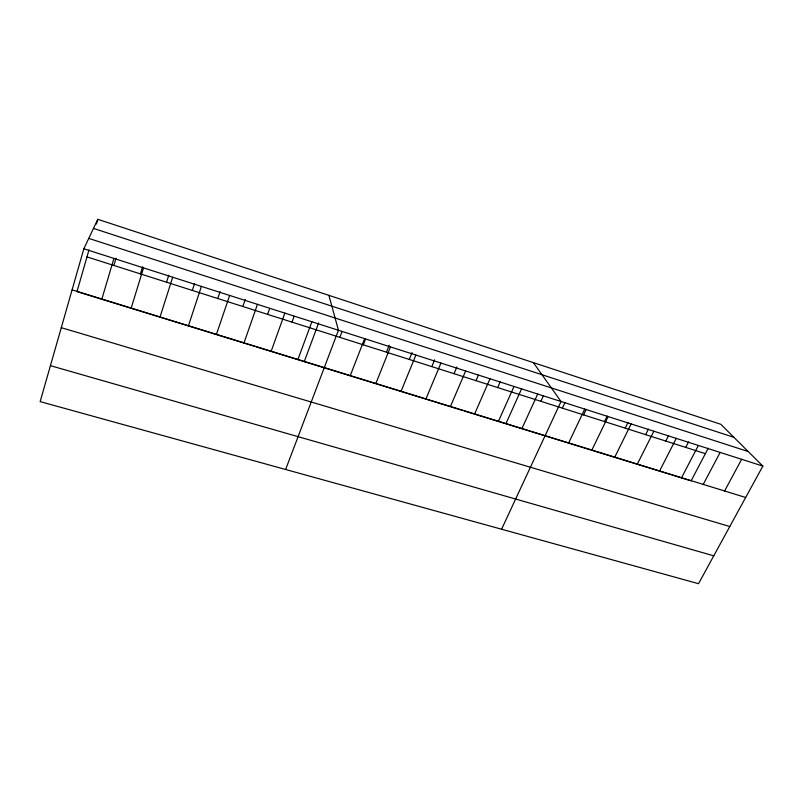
<?xml version="1.0" encoding="UTF-8"?>
<svg xmlns="http://www.w3.org/2000/svg" width="803" height="803" viewBox="0 0 803 803"><rect width="100%" height="100%" fill="white"/><g stroke="black" fill="none" stroke-linecap="round" stroke-linejoin="round"><path stroke-width="1.2" d="M83.843 248.789L40.15 401.61L698.52 583.691L762.85 466.091L720.793 424.285L97.785 219.309L83.843 248.789L762.85 466.091M89.003 249.853L76.998 291.589L254.963 346.444M96.44 224.007L97.785 219.309M101.871 299.037L113.926 258.415M113.875 265.462L116.023 258.255M140.405 273.893L142.593 266.767M131.19 308.071L143.536 267.891M166.552 282.214L168.791 275.158M160.048 316.964L172.685 277.216M192.339 290.425L194.617 283.429M188.464 325.727L201.382 286.4M217.774 298.515L220.092 291.589M216.449 334.359L229.638 295.444M242.857 306.495L245.296 299.409M244.022 342.851L257.462 304.347M267.6 314.364L269.667 308.513M271.173 351.222L284.864 313.12M292.011 322.133L294.109 316.332M297.923 359.473L311.855 321.762M304.257 361.631L318.65 322.906M285.627 469.494L338.444 330.264L328.899 295.343M339.85 337.35L342.018 331.669M350.259 375.603L364.642 338.655M363.297 344.808L365.566 338.976M386.434 352.176L389.194 345.24M375.854 383.493L390.449 346.906M409.269 359.433L412.059 352.567M401.078 391.272L415.884 355.046M431.803 366.61L434.634 359.794M425.941 398.93L440.947 363.076M454.046 373.686L456.907 366.941M450.453 406.489L465.65 370.976M476.008 380.672L478.417 375.101M474.623 413.936L490.011 378.775M497.689 387.568L500.209 381.847M498.452 421.284L514.01 386.454M521.649 388.712L505.87 423.773L590.797 449.941M521.95 428.531L537.689 394.032M540.871 401.309L543.44 395.688M501.584 529.227L561.026 401.5L533.383 362.625M562.361 408.145L564.961 402.574M568.665 442.925L584.735 409.088M583.58 414.89L586.2 409.369M604.518 421.555L607.168 416.084M591.881 450.081L608.102 416.566M625.206 428.14L627.976 422.508M614.767 457.138L631.138 423.944M645.632 434.634L648.422 429.063M637.341 464.094L653.863 431.211M665.797 441.058L668.608 435.527M659.604 470.959L676.267 438.378M685.712 447.391L688.552 441.911M681.556 477.725L698.359 445.454M708.236 448.215L691.112 480.856L672.693 475.185M703.217 484.4L720.15 452.43M724.587 490.994L741.651 459.306M50.428 365.656L713.757 555.837M61.289 327.674L729.786 526.537M72.099 289.863L745.676 497.489M256.127 346.806L351.112 376.075M352.266 376.426L395.568 389.776M396.762 390.138L463.06 410.574M464.254 410.945L504.696 423.402M591.941 450.292L671.549 474.824M86.975 256.9L705.385 453.655M88.762 238.401L748.195 451.527M93.489 228.403L733.912 437.334"/></g></svg>
